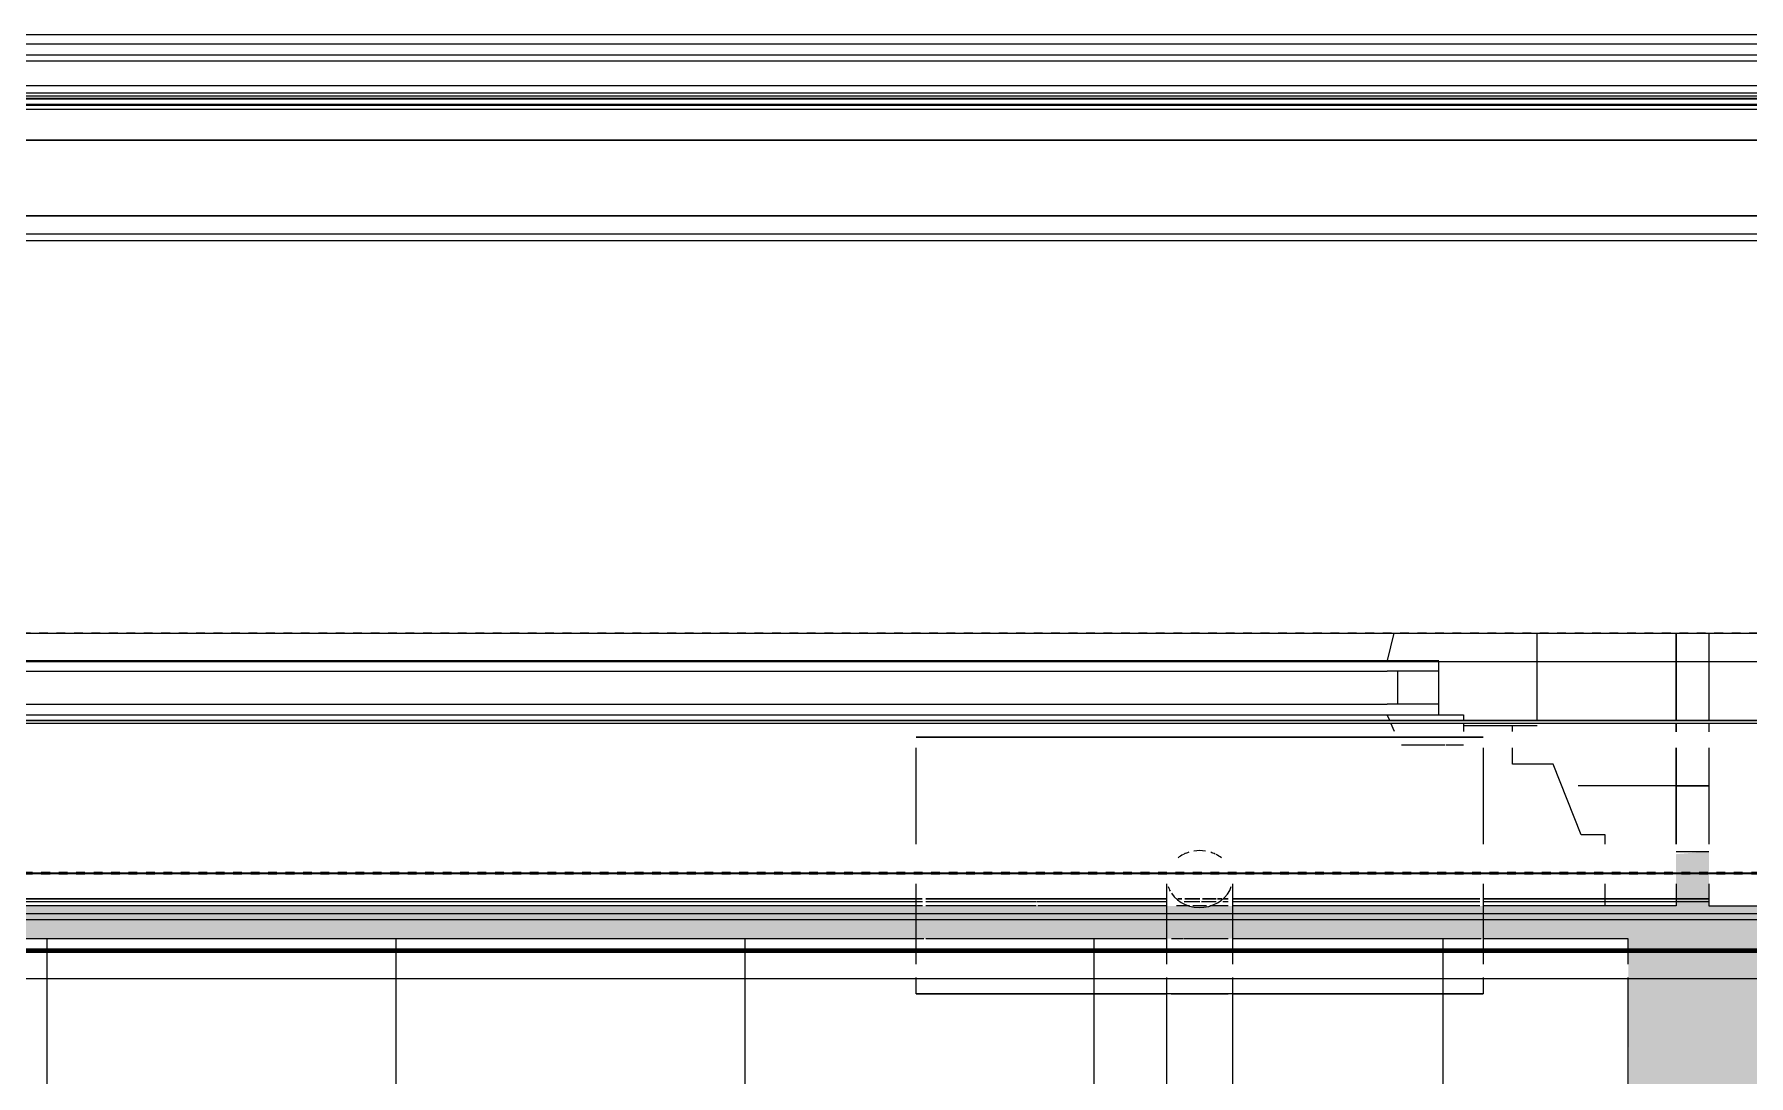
# Model space of a CAD drawing. Header units: inches. Extents: x -4218 to -1830, y 9757 to 12359.
# Drawn here: x -3002.53 to -2982.88, y 11245.07 to 11257 of the extents above; entities that cross this region are included whole.
import ezdxf

# ---------------------------------------------------------------- set-up
doc = ezdxf.new("R2010")
doc.units = ezdxf.units.IN
doc.header["$MEASUREMENT"] = 0
doc.linetypes.add('Dash 1_16_', pattern=[0.125, 0.0625, -0.0625])
for name, color, linetype, lineweight in [('A-FLOR-1', 192, 'Continuous', 9), ('A-FLOR-PATT-1', 9, 'Continuous', 9), ('A-GLAZ-1', 151, 'Continuous', 9), ('A-GLAZ-2', 151, 'Continuous', 20), ('A-ROOF-1', 253, 'Dash 1_16_', 9), ('A-WALL-1', 113, 'Continuous', 9), ('C-PROP-LINE-1', 91, 'Dash 1_16_', 50)]:
    doc.layers.add(name, color=color, linetype=linetype, lineweight=lineweight)

# ---------------------------------------------------------------- blocks, each defined once
blk = doc.blocks.new('Basic Wall _ EXT - FIBER CEMENT - LARGE - ___-2505164-BACKGROUND - ROOF PLAN')
at = {"layer": 'A-WALL-1'}
for p, q in [((-2983.335, 11249.139), (-3022.112, 11249.139)), ((-3022.112, 11249.139), (-2983.335, 11249.139)), ((-3022.112, 11249.108), (-2983.335, 11249.108)), ((-3022.112, 11249.108), (-2983.335, 11249.108)), ((-2992.422, 11247.097), (-3022.112, 11247.097)), ((-3022.112, 11247.097), (-2992.422, 11247.097)), ((-3022.112, 11247.065), (-2992.422, 11247.065)), ((-3022.112, 11247.065), (-2992.422, 11247.065)), ((-2992.352, 11247.097), (-2992.422, 11247.097)), ((-2992.422, 11247.097), (-2992.352, 11247.097)), ((-2992.422, 11247.065), (-2992.351, 11247.065)), ((-2992.422, 11247.065), (-2992.351, 11247.065)), ((-2991.048, 11247.097), (-2992.311, 11247.097)), ((-2992.311, 11247.097), (-2991.048, 11247.097)), ((-2992.311, 11247.065), (-2991.048, 11247.065)), ((-2992.311, 11247.065), (-2991.048, 11247.065)), ((-2989.547, 11247.097), (-2991.046, 11247.097)), ((-2991.046, 11247.097), (-2989.547, 11247.097)), ((-2991.039, 11247.065), (-2989.547, 11247.065)), ((-2991.039, 11247.065), (-2989.547, 11247.065)), ((-2989.377, 11247.097), (-2989.424, 11247.097)), ((-2989.424, 11247.097), (-2989.377, 11247.097)), ((-2989.351, 11247.065), (-2989.172, 11247.065)), ((-2989.351, 11247.065), (-2989.172, 11247.065)), ((-2989.172, 11247.097), (-2989.342, 11247.097)), ((-2989.342, 11247.097), (-2989.172, 11247.097)), ((-2989.15, 11247.065), (-2988.984, 11247.065)), ((-2989.15, 11247.065), (-2988.984, 11247.065)), ((-2988.984, 11247.097), (-2989.141, 11247.097)), ((-2989.141, 11247.097), (-2988.984, 11247.097)), ((-2988.919, 11247.097), (-2988.967, 11247.097)), ((-2988.967, 11247.097), (-2988.919, 11247.097)), ((-2988.907, 11247.065), (-2988.847, 11247.065)), ((-2988.907, 11247.065), (-2988.847, 11247.065)), ((-2988.847, 11247.097), (-2988.902, 11247.097)), ((-2988.902, 11247.097), (-2988.847, 11247.097)), ((-2985.963, 11247.097), (-2988.797, 11247.097)), ((-2988.797, 11247.097), (-2985.963, 11247.097)), ((-2988.797, 11247.065), (-2985.962, 11247.065)), ((-2988.797, 11247.065), (-2985.962, 11247.065)), ((-2983.335, 11247.097), (-2985.922, 11247.097)), ((-2985.922, 11247.097), (-2983.335, 11247.097)), ((-2985.922, 11247.065), (-2983.335, 11247.065)), ((-2985.922, 11247.065), (-2983.335, 11247.065))]:
    blk.add_line(p, q, dxfattribs=at)
blk = doc.blocks.new('Basic Wall _ EXT - FIBER CEMENT - LARGE - ___-2162457-BACKGROUND - ROOF PLAN')
at = {"layer": 'A-WALL-1'}
for p, q in [((-2865.14, 11249.139), (-3255.122, 11249.139)), ((-3255.122, 11249.139), (-2865.14, 11249.139)), ((-3255.122, 11249.108), (-2865.14, 11249.108)), ((-3255.122, 11249.108), (-2865.14, 11249.108)), ((-3257.998, 11246.522), (-2862.265, 11246.522)), ((-3257.998, 11246.514), (-2862.265, 11246.514)), ((-3257.998, 11246.514), (-2862.265, 11246.514)), ((-3257.998, 11246.498), (-2862.265, 11246.498)), ((-3257.998, 11246.483), (-2862.265, 11246.483)), ((-3257.998, 11246.483), (-2862.265, 11246.483)), ((-2862.265, 11246.18), (-3257.998, 11246.18))]:
    blk.add_line(p, q, dxfattribs=at)
blk = doc.blocks.new('Basic Wall _ EXT - FIBER CEMENT - SMALL - ___-2145931-BACKGROUND - ROOF PLAN')
at = {"layer": 'A-WALL-1'}
for p, q in [((-3411.033, 11256.998), (-2077.533, 11256.998)), ((-3410.923, 11256.889), (-2077.423, 11256.889)), ((-3410.796, 11256.762), (-2077.296, 11256.762)), ((-3410.729, 11256.695), (-2077.229, 11256.695)), ((-2076.942, 11256.408), (-3410.442, 11256.408)), ((-3410.363, 11256.329), (-2076.863, 11256.329)), ((-3410.329, 11256.294), (-2076.829, 11256.294)), ((-3410.301, 11256.266), (-2076.801, 11256.266)), ((-3410.296, 11256.261), (-2076.796, 11256.261)), ((-2076.802, 11256.26), (-3410.295, 11256.26)), ((-3410.293, 11256.259), (-2076.793, 11256.259)), ((-3410.232, 11256.197), (-2076.732, 11256.197)), ((-3410.221, 11256.186), (-2076.721, 11256.186)), ((-3410.174, 11256.14), (-2076.674, 11256.14)), ((-2076.322, 11255.787), (-3409.822, 11255.787)), ((-3409.822, 11255.787), (-2076.322, 11255.787)), ((-2075.452, 11254.918), (-3408.952, 11254.918)), ((-3408.952, 11254.918), (-2075.452, 11254.918)), ((-3408.748, 11254.714), (-2075.248, 11254.714)), ((-3408.748, 11254.714), (-2075.248, 11254.714)), ((-3408.67, 11254.635), (-2075.17, 11254.635)), ((-3408.67, 11254.635), (-2075.17, 11254.635)), ((-3403.847, 11249.813), (-2070.347, 11249.813)), ((-3403.844, 11249.813), (-2070.347, 11249.813)), ((-3401.42, 11247.385), (-2067.92, 11247.385)), ((-3401.42, 11247.385), (-2067.92, 11247.385)), ((-3401.42, 11247.385), (-2067.92, 11247.385)), ((-3400.962, 11246.927), (-2067.462, 11246.927)), ((-3400.895, 11246.86), (-2067.395, 11246.86))]:
    blk.add_line(p, q, dxfattribs=at)
blk = doc.blocks.new('Window-Double_Hung-Andersen-400_Series-Tilt_Wash - DOUBLE HUNG - COTTAGE - 3RD FLOOR-V29-BACKGROUND - ROOF PLAN')
at = {"layer": 'A-GLAZ-2'}
for p, q in [((19.012, 4.812), (-19.012, 4.812)), ((19.012, 4.558), (19.012, 4.812)), ((19.012, 3.003), (19.012, 4.107)), ((19.012, 3.437), (20.512, 3.437)), ((19.012, 2.719), (19.012, 2.817)), ((19.012, 2.014), (19.012, 2.687)), ((19.012, 1.688), (19.012, 2.014))]:
    blk.add_line(p, q, dxfattribs=at)
blk = doc.blocks.new('Window-Double_Hung-Andersen-400_Series-Tilt_Wash - DOUBLE HUNG - REVERSE COTTAGE - 2ND FLOOR-2888466-BACKGROUND - ROOF PLAN')
at = {"layer": 'A-GLAZ-1'}
for p, q in [((-16.293, -2.125), (-15.699, -2.125)), ((-15.824, -2.5), (-15.824, -2.125)), ((-15.699, -2), (15.699, -2)), ((-15.699, -2.125), (15.699, -2.125)), ((16.293, -2.125), (15.699, -2.125)), ((15.824, -2.5), (15.824, -2.125)), ((-16.293, -2.5), (-15.699, -2.5)), ((-15.699, -2.5), (15.699, -2.5)), ((16.293, -2.5), (15.699, -2.5)), ((-15.699, -2.625), (15.699, -2.625))]:
    blk.add_line(p, q, dxfattribs=at)
at = {"layer": 'A-GLAZ-2'}
for p, q in [((-19.012, -2.014), (-19.012, -1.688)), ((-17.418, -2.014), (-17.418, -1.688)), ((-15.777, -1.688), (-15.699, -2)), ((15.777, -1.688), (15.699, -2)), ((17.418, -2.014), (17.418, -1.688)), ((19.012, -1.688), (19.012, -2.014)), ((-19.012, -2.687), (-19.012, -2.014)), ((-17.418, -2.687), (-17.418, -2.014)), ((-15.699, -2), (-16.293, -2)), ((-16.293, -2.625), (-16.293, -2.014)), ((15.699, -2), (16.293, -2)), ((16.293, -2.625), (16.293, -2.014)), ((17.418, -2.687), (17.418, -2.014)), ((19.012, -2.014), (19.012, -2.687)), ((-19.012, -2.84), (-19.012, -2.719)), ((-17.418, -2.75), (-16.574, -2.75)), ((-16.574, -2.625), (-16.574, -2.687)), ((-15.702, -2.625), (-16.574, -2.625)), ((-16.574, -2.719), (-16.574, -2.84)), ((-15.798, -2.84), (-15.744, -2.719)), ((-15.73, -2.687), (-15.702, -2.625)), ((15.73, -2.687), (15.702, -2.625)), ((15.702, -2.625), (16.574, -2.625)), ((15.786, -2.813), (15.744, -2.719)), ((16.574, -2.625), (16.574, -2.687)), ((16.574, -2.719), (16.574, -2.814)), ((17.418, -2.75), (16.574, -2.75)), ((17.137, -2.815), (17.137, -2.75)), ((19.012, -2.719), (19.012, -2.817)), ((-17.137, -2.84), (-17.137, -2.779)), ((-19.012, -4.107), (-19.012, -3.003)), ((-17.137, -3.188), (-17.137, -3.003)), ((-15.855, -2.969), (-16.574, -2.969)), ((15.866, -2.969), (16.367, -2.969)), ((16.376, -2.969), (16.574, -2.969)), ((17.137, -3.188), (17.137, -3.003)), ((19.012, -3.003), (19.012, -4.107)), ((-17.925, -4), (-17.605, -3.188)), ((-17.605, -3.188), (-17.137, -3.188)), ((17.605, -3.188), (17.137, -3.188)), ((17.925, -4), (17.605, -3.188)), ((-19.012, -3.438), (-19.388, -3.438)), ((19.012, -3.438), (19.388, -3.438)), ((-18.199, -4), (-17.925, -4)), ((-18.199, -4.107), (-18.199, -4)), ((18.199, -4), (17.925, -4)), ((18.199, -4.107), (18.199, -4)), ((-19.012, -4.265), (-19.012, -4.22)), ((-18.199, -4.265), (-18.199, -4.22)), ((-19.012, -4.762), (-19.012, -4.558)), ((-18.199, -4.762), (-18.199, -4.558)), ((18.199, -4.762), (18.199, -4.558)), ((19.012, -4.558), (19.012, -4.762)), ((-19.012, -4.812), (-19.012, -4.762)), ((10.302, -4.812), (-19.012, -4.812)), ((-18.199, -4.812), (-18.199, -4.762)), ((10.375, -4.812), (10.302, -4.812)), ((11.676, -4.812), (10.413, -4.812)), ((13.177, -4.812), (11.697, -4.812)), ((13.365, -4.812), (13.287, -4.812)), ((13.435, -4.812), (13.365, -4.812)), ((13.552, -4.812), (13.474, -4.812)), ((13.63, -4.812), (13.558, -4.812)), ((13.74, -4.812), (13.669, -4.812)), ((13.817, -4.812), (13.74, -4.812)), ((13.877, -4.812), (13.817, -4.812)), ((16.764, -4.812), (13.927, -4.812)), ((19.012, -4.812), (16.802, -4.812)), ((18.199, -4.812), (18.199, -4.762)), ((19.012, -4.762), (19.012, -4.812))]:
    blk.add_line(p, q, dxfattribs=at)
blk = doc.blocks.new('Walls 40 - Walls 1-2569150-BACKGROUND - ROOF PLAN')
at = {"layer": 'A-WALL-1'}
for p, q in [((-2992.422, 11248.946), (-2985.922, 11248.946)), ((-2992.311, 11248.946), (-2992.422, 11248.946)), ((-2992.422, 11247.72), (-2992.422, 11248.824)), ((-2991.986, 11248.946), (-2992.311, 11248.946)), ((-2990.797, 11248.946), (-2991.986, 11248.946)), ((-2989.172, 11248.946), (-2990.797, 11248.946)), ((-2987.547, 11248.946), (-2989.172, 11248.946)), ((-2986.032, 11248.946), (-2987.547, 11248.946)), ((-2985.922, 11248.946), (-2986.032, 11248.946)), ((-2985.922, 11248.824), (-2985.922, 11247.72)), ((-2992.422, 11246.86), (-2992.422, 11247.269)), ((-2989.547, 11246.86), (-2989.547, 11247.269)), ((-2988.797, 11247.269), (-2988.797, 11246.86)), ((-2985.922, 11247.269), (-2985.922, 11246.86)), ((-2992.422, 11246.522), (-2992.422, 11246.86)), ((-2989.547, 11246.522), (-2989.547, 11246.86)), ((-2988.797, 11246.86), (-2988.797, 11246.522)), ((-2985.922, 11246.86), (-2985.922, 11246.522)), ((-2992.422, 11246.346), (-2992.422, 11246.483)), ((-2989.547, 11246.346), (-2989.547, 11246.483)), ((-2988.797, 11246.483), (-2988.797, 11246.346)), ((-2985.922, 11246.483), (-2985.922, 11246.346)), ((-2992.422, 11246.009), (-2992.422, 11246.193)), ((-2989.547, 11246.009), (-2989.547, 11246.193)), ((-2988.797, 11246.193), (-2988.797, 11246.009)), ((-2985.922, 11246.193), (-2985.922, 11246.009)), ((-2992.422, 11246.009), (-2989.55, 11246.009)), ((-2990.013, 11246.009), (-2992.422, 11246.009)), ((-2985.922, 11246.009), (-2990.013, 11246.009)), ((-2989.547, 11240.904), (-2989.547, 11246.009)), ((-2989.499, 11246.009), (-2989.44, 11246.009)), ((-2989.438, 11246.009), (-2989.361, 11246.009)), ((-2989.36, 11246.009), (-2989.27, 11246.009)), ((-2989.268, 11246.009), (-2989.172, 11246.009)), ((-2989.17, 11246.009), (-2989.074, 11246.009)), ((-2989.072, 11246.009), (-2988.982, 11246.009)), ((-2988.981, 11246.009), (-2988.904, 11246.009)), ((-2988.903, 11246.009), (-2988.844, 11246.009)), ((-2988.797, 11246.009), (-2988.797, 11240.904)), ((-2988.794, 11246.009), (-2985.922, 11246.009))]:
    blk.add_line(p, q, dxfattribs=at)
for start_param, end_param in [(2.094395, 2.29526), (1.914357, 2.063256), (1.389843, 1.75175), (1.078337, 1.227326), (0.846451, 1.047198), (3.403392, 3.58447), (3.665191, 6.021386)]:
    blk.add_ellipse((-2989.172, 11247.322), major_axis=(0.375, 0), ratio=0.86769, start_param=start_param, end_param=end_param, dxfattribs=at)
blk = doc.blocks.new('Family - ___-2835860-BACKGROUND - ROOF PLAN')
at = {"layer": 'C-PROP-LINE-1'}
blk.add_line((-2067.549, 11247.389), (-3401.424, 11247.389), dxfattribs=at)
blk = doc.blocks.new('Family - ___-2835932-BACKGROUND - ROOF PLAN')
at = {"layer": 'C-PROP-LINE-1'}
blk.add_line((-2067.549, 11247.389), (-3401.424, 11247.389), dxfattribs=at)

msp = doc.modelspace()

# ---------------------------------------------------------------- hatches: boundary and pattern name
at = {"layer": 'A-FLOR-PATT-1'}
h = msp.add_hatch(dxfattribs=at)
h.set_pattern_fill('FP_2', color=256, style=0, pattern_type=2)
h.set_pattern_definition([(0, (0, 10.756), (15.36, 3.839), [1.267, -10.253, 1.267, -10.253, -61.44]), (0, (0, 10.756), (15.36, 3.839), [-23.04, 1.267, -21.773, 1.267, -10.253, -26.88]), (0, (0, 10.756), (15.36, 3.839), [-57.6, 1.267, -6.413, 1.267, -17.933]), (120.004, (5.76, 12.676), (-11.0058321, 11.3805159), [1.267, -10.252, 1.267, -10.252, -61.433]), (120.004, (5.76, 12.676), (-11.0058321, 11.3805159), [-23.037, 1.267, -21.77, 1.267, -10.252, -26.877]), (120.004, (5.76, 12.676), (-11.0058321, 11.3805159), [-57.593, 1.267, -6.412, 1.267, -17.931]), (239.996, (7.68, 20.355), (-4.354525, -15.2201142), [1.267, -10.252, 1.267, -10.252, -61.433]), (239.996, (7.68, 20.355), (-4.354525, -15.2201142), [-23.037, 1.267, -21.77, 1.267, -10.252, -26.877]), (239.996, (7.68, 20.355), (-4.354525, -15.2201142), [-57.593, 1.267, -6.412, 1.267, -17.931])])
h.paths.add_polyline_path([(-2925.063, 11052.361), (-2915.007, 11061.289), (-2952.116, 11061.289), (-2937.459, 11054.276), (-2936.121, 11055.462), (-2934.52, 11056.302), (-2932.764, 11056.735), (-2930.956, 11056.735), (-2929.201, 11056.302), (-2927.6, 11055.462), (-2926.247, 11054.263), (-2925.22, 11052.775)], flags=0)
h.paths.add_polyline_path([(-3013.44, 11109.289), (-2860.948, 11109.289), (-2808.324, 11156.014), (-2808.324, 11164.589), (-2925.924, 11164.589), (-2925.924, 11247.639), (-2945.312, 11247.607), (-2945.312, 11247.014), (-2983.335, 11247.014), (-2983.335, 11247.639), (-2983.712, 11247.607), (-2983.712, 11247.014), (-3019.524, 11247.014), (-3019.524, 11246.639), (-2984.261, 11246.639), (-2984.249, 11244.639), (-2983.899, 11244.639), (-2983.915, 11181.389), (-3019.524, 11181.389), (-3019.524, 11109.289), (-3014.475, 11109.289)], flags=0)
h.paths.add_polyline_path([(-3013.44, 11111.813), (-3014.475, 11111.949), (-3015.44, 11112.349), (-3016.268, 11112.984), (-3016.904, 11113.813), (-3017.304, 11114.777), (-3017.44, 11115.813), (-3017.285, 11116.892), (-3016.904, 11117.813), (-3016.268, 11118.641), (-3015.44, 11119.277), (-3014.475, 11119.676), (-3013.44, 11119.813), (-3012.405, 11119.676), (-3011.44, 11119.277), (-3010.611, 11118.641), (-3009.976, 11117.813), (-3009.576, 11116.848), (-3009.44, 11115.813), (-3009.576, 11114.777), (-3009.976, 11113.813), (-3010.611, 11112.984), (-3011.44, 11112.349), (-3012.405, 11111.949)], flags=0)
h.paths.add_polyline_path([(-2753.124, 11205.027), (-2705.131, 11247.639), (-2753.486, 11247.607), (-2753.474, 11245.777), (-2753.124, 11245.777), (-2753.124, 11205.612)], flags=0)
h = msp.add_hatch(dxfattribs=at)
h.set_pattern_fill('FP_19', color=256, style=0, pattern_type=2)
h.set_pattern_definition([(90, (-2322.388, 12288.752), (-4, 2e-16), []), (180, (-2322.388, 12288.752), (-8, -8), [4, -28]), (180, (-2326.388, 12304.752), (-8, -8), [4, -28])])
h.paths.add_polyline_path([(-3032.945, 11186.114), (-2988.623, 11186.114), (-2988.607, 11244.639), (-2984.261, 11244.639), (-2984.261, 11246.639), (-3097.586, 11246.639), (-3097.586, 11244.639), (-3096.176, 11244.639), (-3096.176, 11245.23), (-3094.995, 11245.23), (-3094.995, 11244.639), (-3093.224, 11244.639), (-3093.184, 11186.114), (-3049.703, 11186.114)], flags=0)

# ---------------------------------------------------------------- linework, layer by layer
at = {"layer": 'A-FLOR-1'}
for p, q in [((-2992.335, 11246.639), (-3089.415, 11246.639)), ((-2989.547, 11246.639), (-2992.311, 11246.639)), ((-2989.437, 11246.639), (-2989.496, 11246.639)), ((-2989.359, 11246.639), (-2989.436, 11246.639)), ((-2989.269, 11246.639), (-2989.352, 11246.639)), ((-2989.172, 11246.639), (-2989.268, 11246.639)), ((-2989.075, 11246.639), (-2989.171, 11246.639)), ((-2988.984, 11246.639), (-2989.074, 11246.639)), ((-2988.907, 11246.639), (-2988.984, 11246.639)), ((-2988.847, 11246.639), (-2988.906, 11246.639)), ((-2985.945, 11246.639), (-2988.797, 11246.639)), ((-2984.261, 11246.639), (-2985.922, 11246.639)), ((-2984.261, 11246.522), (-2984.261, 11246.639)), ((-2984.261, 11246.346), (-2984.261, 11246.483)), ((-2984.261, 11244.639), (-2984.261, 11246.193))]:
    msp.add_line(p, q, dxfattribs=at)
at = {"layer": 'A-ROOF-1'}
msp.add_line((-2076.174, 11250.139), (-3404.171, 11250.139), dxfattribs=at)
at = {"layer": 'A-WALL-1'}
for p, q in [((-3410.299, 11256.264), (-2076.799, 11256.264)), ((-3404.171, 11250.139), (-2070.674, 11250.139)), ((-2983.712, 11249.139), (-2983.712, 11250.139)), ((-2983.335, 11250.139), (-2983.335, 11249.139)), ((-2983.712, 11249.01), (-2983.712, 11249.108)), ((-2983.335, 11249.108), (-2983.335, 11249.01)), ((-2983.712, 11247.72), (-2983.712, 11248.824)), ((-2983.335, 11248.824), (-2983.335, 11247.72)), ((-2983.712, 11247.639), (-2983.335, 11247.639)), ((-2067.924, 11247.389), (-3401.42, 11247.389))]:
    msp.add_line(p, q, dxfattribs=at)

# ---------------------------------------------------------------- block references
at = {"layer": 'A-GLAZ-1'}
msp.add_blockref('Window-Double_Hung-Andersen-400_Series-Tilt_Wash - DOUBLE HUNG - REVERSE COTTAGE - 2ND FLOOR-2888466-BACKGROUND - ROOF PLAN', (-3002.724, 11251.827), dxfattribs=at)
at = {"layer": 'A-GLAZ-1', "rotation": 180}
msp.add_blockref('Window-Double_Hung-Andersen-400_Series-Tilt_Wash - DOUBLE HUNG - COTTAGE - 3RD FLOOR-V29-BACKGROUND - ROOF PLAN', (-2964.324, 11251.827), dxfattribs=at)
at = {"layer": 'A-WALL-1'}
for name in ['Basic Wall _ EXT - FIBER CEMENT - SMALL - ___-2145931-BACKGROUND - ROOF PLAN', 'Basic Wall _ EXT - FIBER CEMENT - LARGE - ___-2505164-BACKGROUND - ROOF PLAN', 'Basic Wall _ EXT - FIBER CEMENT - LARGE - ___-2162457-BACKGROUND - ROOF PLAN', 'Walls 40 - Walls 1-2569150-BACKGROUND - ROOF PLAN']:
    msp.add_blockref(name, (0, 0), dxfattribs=at)
at = {"layer": 'C-PROP-LINE-1'}
for name in ['Family - ___-2835860-BACKGROUND - ROOF PLAN', 'Family - ___-2835932-BACKGROUND - ROOF PLAN']:
    msp.add_blockref(name, (0, 0), dxfattribs=at)

doc.saveas('drawing.dxf')
